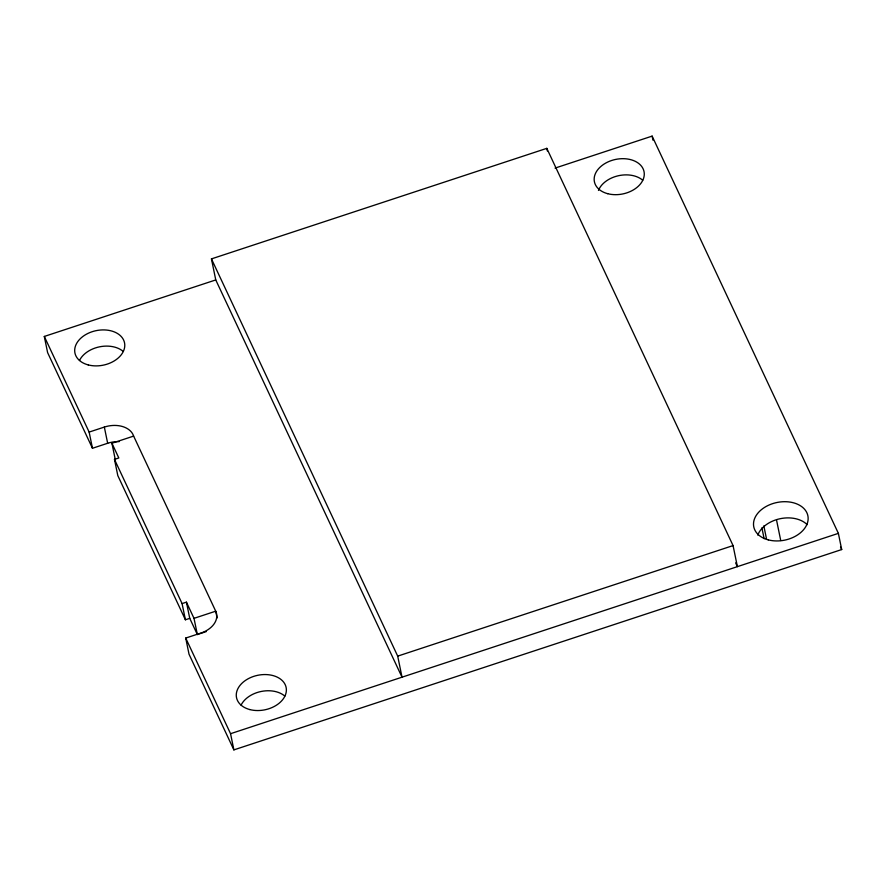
<?xml version="1.0" encoding="UTF-8"?>
<svg xmlns="http://www.w3.org/2000/svg" width="886" height="886" viewBox="0 0 886 886"><rect width="100%" height="100%" fill="white"/><g stroke="black" fill="none" stroke-linecap="round" stroke-linejoin="round"><path stroke-width="1.33" d="M211.444 258.889L397.703 656.127L402.022 677.181L215.763 279.932L211.444 258.889L546.806 148.35L733.065 545.588L737.396 566.641L735.624 562.876M119.167 441.638A23.125 16.092 -11.6 0 0 107.66 443.266L92.465 448.272L47.622 352.639L44.3 336.447L215.763 279.932M555.068 168.096L652.118 136.112L838.377 533.361L841.7 549.553L233.882 749.888L189.039 654.256L185.717 638.064L200.912 633.058A23.014 16.014 -11.6 0 0 215.719 611.185L133.631 436.1A23.125 16.092 -11.6 0 0 104.338 427.074L89.143 432.08L44.3 336.447M115.246 459.457L111.924 443.255L133.631 436.1M206.283 631.585L197.345 634.531L189.748 618.35L185.407 619.779L117.805 475.594L114.482 459.402L118.824 457.973L111.924 443.255M114.482 459.402L182.084 603.587L186.425 602.159L194.012 618.339L197.345 634.531M194.012 618.339L215.719 611.185L217.114 617.93M397.703 656.127L733.065 545.588M185.717 638.064L230.559 733.697L838.377 533.361M840.526 547.039L841.7 549.553M776.579 520.248L780.732 540.493M763.832 525.896L766.6 539.386M761.905 527.857L764.12 538.655M652.118 136.112L652.949 140.165M546.806 148.35L547.349 150.974M230.559 733.697L233.882 749.888M186.425 602.159L189.748 618.35M182.084 603.587L185.407 619.779M104.338 427.074L107.66 443.266M89.143 432.08L92.465 448.272M757.785 535.111A27.621 19.226 -11.6 0 1 780.034 518.731A27.621 19.226 -11.6 0 1 807.157 524.656M241.081 705.134A25.317 17.62 -11.6 0 1 261.06 691.49A25.317 17.62 -11.6 0 1 284.827 696.097M598.471 190.424A25.317 17.62 -11.6 0 1 618.14 175.793A25.317 17.62 -11.6 0 1 642.715 180.223M79.485 360.491A25.317 17.62 -11.6 0 1 99.453 346.847A25.317 17.62 -11.6 0 1 123.232 351.443M768.251 539.873A27.621 19.226 -11.6 0 0 808.121 517.601A27.621 19.226 -11.6 0 0 766.08 506.493A27.621 19.226 -11.6 0 0 768.251 539.873M249.808 709.564A25.317 17.62 -11.6 0 0 286.355 689.142A25.317 17.62 -11.6 0 0 247.814 678.953A25.317 17.62 -11.6 0 0 249.808 709.564M607.696 193.691A25.317 17.62 -11.6 0 0 644.255 173.268A25.317 17.62 -11.6 0 0 605.714 163.079A25.317 17.62 -11.6 0 0 607.696 193.691M88.212 364.91A25.317 17.62 -11.6 0 0 124.76 344.488A25.317 17.62 -11.6 0 0 86.219 334.31A25.317 17.62 -11.6 0 0 88.212 364.91"/></g></svg>
